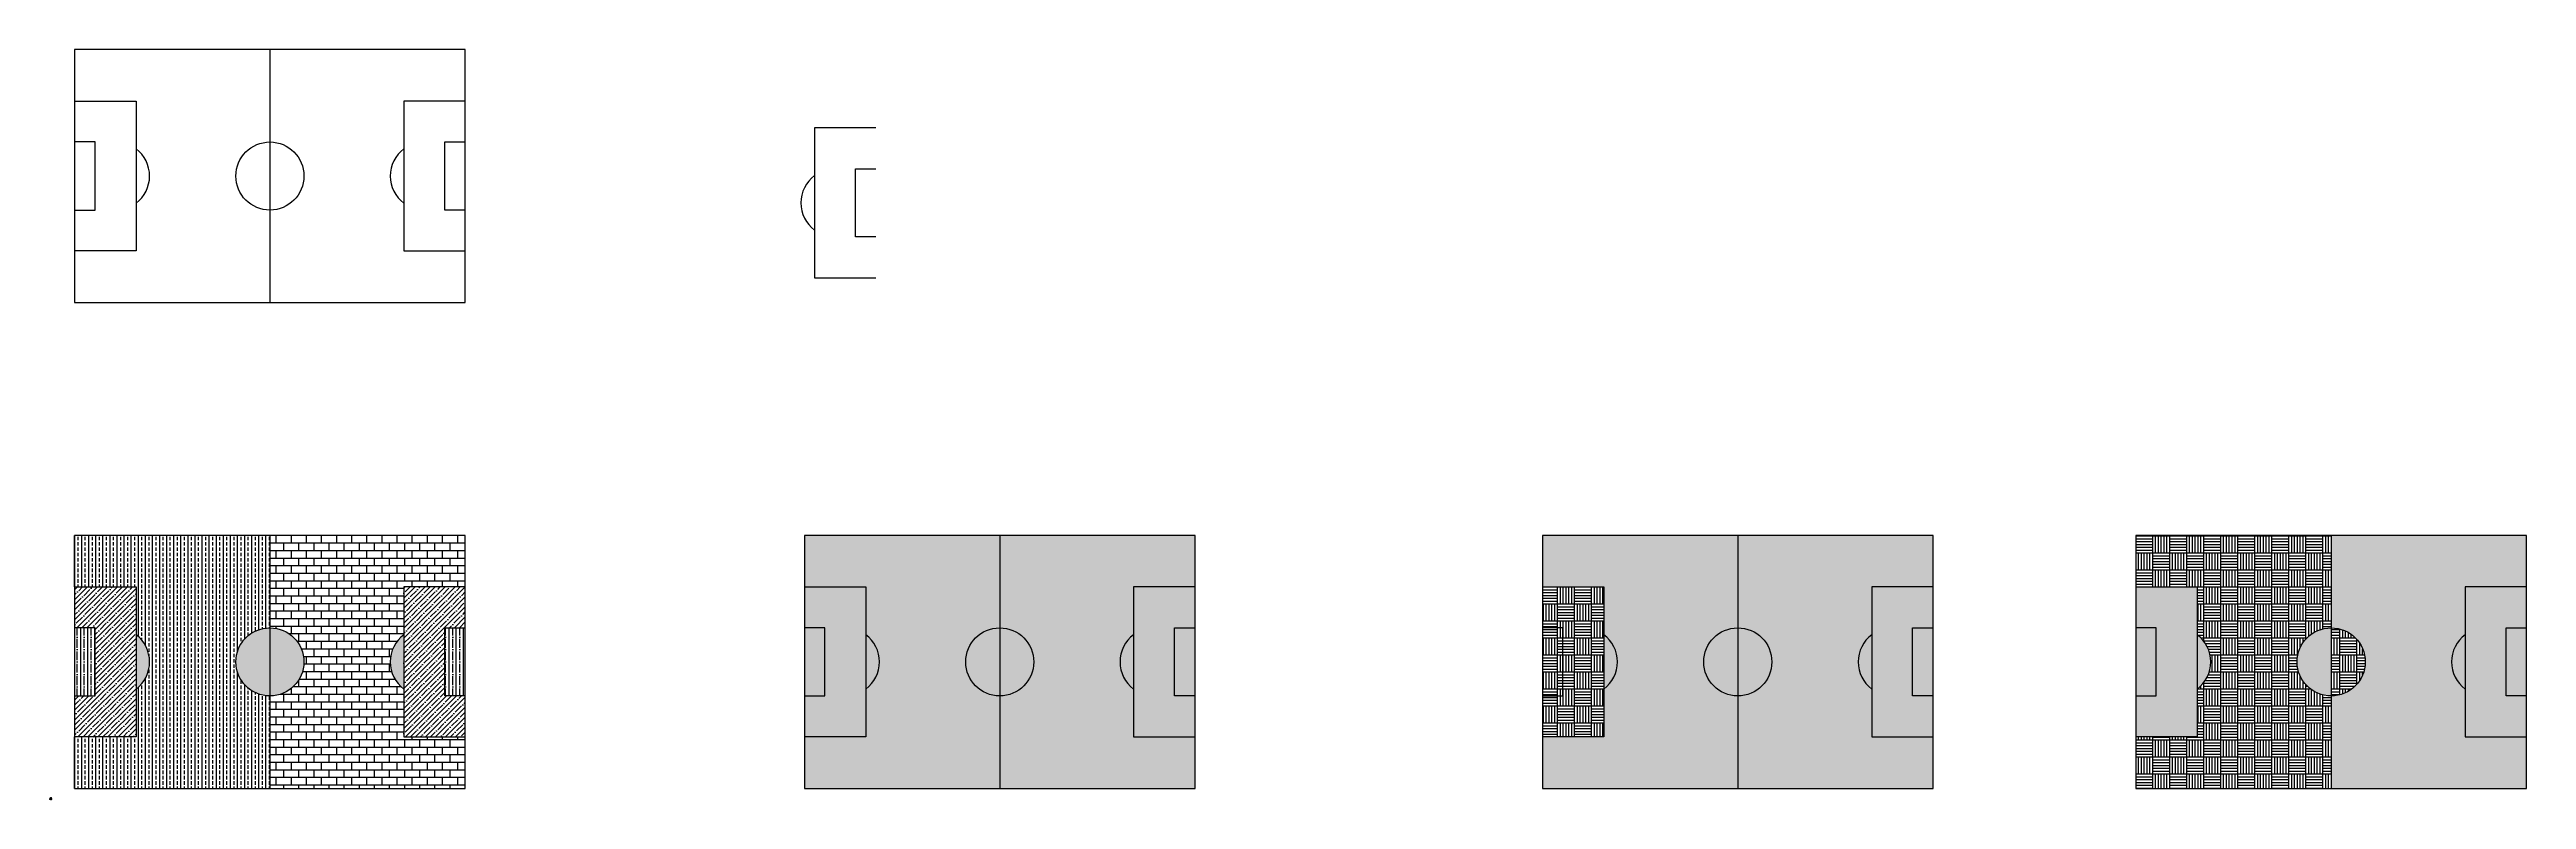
# Model space of a CAD drawing. Header units: centimetres. Extents: x 1068 to 67652, y 686 to 20845.
import ezdxf

# ---------------------------------------------------------------- set-up
doc = ezdxf.new("R2010")
doc.units = ezdxf.units.CM
doc.layers.add('formato', color=1, linetype='Continuous', lineweight=40)
doc.layers.add('linea', color=4, linetype='Continuous', lineweight=25)
doc.styles.get("Standard").update_dxf_attribs({"font": 'arial.ttf'})
doc.dimstyles.new('ISO-25', dxfattribs={"dimtxt": 2.5, "dimasz": 2.5, "dimexe": 1.25, "dimexo": 0.625, "dimtad": 1, "dimtxsty": 'Standard', "dimcen": 2.5, "dimadec": 0, "dimazin": 0, "dimtfac": 1, "dimtmove": 0, "dimatfit": 3, "dimfxl": 1, "dimarcsym": 0})

# ---------------------------------------------------------------- blocks, each defined once
blk = doc.blocks.new('*D1')
at = {"layer": 'Defpoints', "color": 0, "transparency": 16777216}
for p in [(1095, 707), (1125, 740), (1125, 707)]:
    blk.add_point(p, dxfattribs=at)
at = {"layer": 'linea', "color": 0, "lineweight": -2, "transparency": 16777216}
for p, q in [((1095, 708), (1095, 741)), ((1098, 740), (1122, 740)), ((1125, 708), (1125, 741))]:
    blk.add_line(p, q, dxfattribs=at)
at = {"layer": 'linea', "color": 0, "transparency": 16777216}
for points in [[(1098, 741), (1098, 740), (1095, 740)], [(1122, 741), (1122, 740), (1125, 740)]]:
    blk.add_solid(points, dxfattribs=at)
at = {"layer": 'linea', "color": 0, "transparency": 16777216, "insert": (1110, 742), "char_height": 2.5, "attachment_point": 5}
blk.add_mtext('29,7', dxfattribs=at)
blk = doc.blocks.new('*D2')
at = {"layer": 'Defpoints', "color": 0, "transparency": 16777216}
for p in [(1071, 686), (1095, 707), (1095, 686)]:
    blk.add_point(p, dxfattribs=at)
at = {"layer": 'linea', "color": 0, "lineweight": -2, "transparency": 16777216}
for p, q in [((1095, 707), (1070, 707)), ((1095, 686), (1070, 686)), ((1071, 705), (1071, 689))]:
    blk.add_line(p, q, dxfattribs=at)
at = {"layer": 'linea', "color": 0, "transparency": 16777216}
for points in [[(1071, 705), (1072, 705), (1071, 707)], [(1071, 689), (1072, 689), (1071, 686)]]:
    blk.add_solid(points, dxfattribs=at)
at = {"layer": 'linea', "color": 0, "transparency": 16777216, "insert": (1070, 697), "char_height": 2.5, "attachment_point": 5, "rotation": 90}
blk.add_mtext('21', dxfattribs=at)

msp = doc.modelspace()

# ---------------------------------------------------------------- hatches: boundary and pattern name
at = {"layer": 'linea'}
h = msp.add_hatch(dxfattribs=at)
h.set_pattern_fill('ANSI33', color=2, scale=30, angle=45)
h.set_pattern_definition([(90, (1742.34, 984.61), (-190.5, 0), []), (90, (1837.6, 1079.86), (-190.5, 0), [95.25, -47.625])])
h.paths.add_polyline_path([(6992.345, 5299.611), (6992.345, 7784.611), (1742.345, 7784.611), (1742.345, 6399.611), (3392.345, 6399.611), (3392.345, 5115.86, -0.499146028), (3392.345, 3653.362), (3392.345, 2369.611), (1742.345, 2369.611), (1742.345, 984.611), (6992.345, 984.611), (6992.345, 3469.611, -0.414213562), (6077.345, 4384.611, -0.414213562)])
at = {"layer": 'linea', "true_color": 0xf8991e}
h = msp.add_hatch(dxfattribs=at)
h.set_pattern_fill('AR-B816', color=30)
h.set_pattern_definition([(0, (12242.34, 7784.61), (0, 203.2), []), (90, (12242.34, 7784.61), (-203.2, 203.2), [203.2, -203.2])])
h.paths.add_polyline_path([(12242.345, 7784.611), (6992.345, 7784.611), (6992.345, 5299.611, -0.414213562), (7907.345, 4384.611, -0.414213562), (6992.345, 3469.611), (6992.345, 984.611), (12242.345, 984.611), (12242.345, 2369.611), (10592.345, 2369.611), (10592.345, 3653.362, -0.499146028), (10592.345, 5115.86), (10592.345, 6399.611), (12242.345, 6399.611)])
at = {"layer": 'linea'}
h = msp.add_hatch(color=6, dxfattribs=at)
h.paths.add_polyline_path([(26610.621, 7784.611), (21360.621, 7784.611), (21360.621, 6399.611), (23010.621, 6399.611), (23010.621, 5115.86, -0.499146028), (23010.621, 3653.362), (23010.621, 2369.611), (21360.621, 2369.611), (21360.621, 984.611), (26610.621, 984.611), (26610.621, 3469.611, -0.414213562), (25695.621, 4384.611, -0.414213562), (26610.621, 5299.611)])
h.paths.add_polyline_path([(23010.621, 6399.611), (21360.621, 6399.611), (21360.621, 5299.611), (21910.621, 5299.611), (21910.621, 3469.611), (21360.621, 3469.611), (21360.621, 2369.611), (23010.621, 2369.611)], flags=17)
h.paths.add_polyline_path([(21910.621, 5299.611), (21360.621, 5299.611), (21360.621, 3469.611), (21910.621, 3469.611)], flags=16)
h.paths.add_polyline_path([(23010.621, 5115.86), (23010.621, 3653.362, 0.499146028)], flags=17)
h = msp.add_hatch(color=256, dxfattribs=at)
h.set_gradient(color1=(19, 103, 52), color2=(241, 235, 31))
h.paths.add_polyline_path([(31860.621, 7784.611), (26610.621, 7784.611), (26610.621, 5299.611, -0.414213562), (27525.621, 4384.611, -0.414213562), (26610.621, 3469.611), (26610.621, 984.611), (31860.621, 984.611), (31860.621, 2369.611), (30210.621, 2369.611), (30210.621, 3653.362, -0.499146028), (30210.621, 5115.86), (30210.621, 6399.611), (31860.621, 6399.611)])
h.paths.add_polyline_path([(31310.621, 5299.611), (31860.621, 5299.611), (31860.621, 6399.611), (30210.621, 6399.611), (30210.621, 2369.611), (31860.621, 2369.611), (31860.621, 3469.611), (31310.621, 3469.611)], flags=17)
h.paths.add_polyline_path([(30210.621, 5115.86, 0.499146028), (30210.621, 3653.362)], flags=17)
h.paths.add_polyline_path([(31860.621, 5299.611), (31310.621, 5299.611), (31310.621, 3469.611), (31860.621, 3469.611)], flags=16)
at = {"layer": 'linea', "true_color": 0xf8991e, "transparency": 33554556}
h = msp.add_hatch(color=30, dxfattribs=at)
h.dxf.hatch_style = 1
h.paths.add_polyline_path([(46451.748, 5299.611), (46451.748, 7784.611), (41201.748, 7784.611), (41201.748, 6399.611), (42851.748, 6399.611), (42851.748, 5115.86, -0.499146028), (42851.748, 3653.362), (42851.748, 2369.611), (41201.748, 2369.611), (41201.748, 984.611), (46451.748, 984.611), (46451.748, 3469.611, -0.414213562), (45536.748, 4384.611, -0.414213562)])
at = {"layer": 'linea', "transparency": 33554687}
h = msp.add_hatch(color=256, dxfattribs=at)
h.set_gradient(color1=(122, 175, 223), color2=(20, 52, 82), one_color=1, tint=0.2)
h.paths.add_polyline_path([(46451.748, 7784.611), (46451.748, 5299.611, -0.414213562), (47366.748, 4384.611, -0.414213562), (46451.748, 3469.611), (46451.748, 984.611), (51701.748, 984.611), (51701.748, 2369.611), (50051.748, 2369.611), (50051.748, 3653.362, -0.499146028), (50051.748, 5115.86), (50051.748, 6399.611), (51701.748, 6399.611), (51701.748, 7784.611)])
at = {"layer": 'linea', "true_color": 0xcd2027, "transparency": 33554600}
h = msp.add_hatch(dxfattribs=at)
h.set_pattern_fill('AR-PARQ1', color=242, scale=1.5, style=0)
h.paths.add_polyline_path([(62402.457, 7784.611), (57152.457, 7784.611), (57152.457, 6399.611), (58802.457, 6399.611), (58802.457, 5115.86, -0.499146028), (58802.457, 3653.362), (58802.457, 2369.611), (57152.457, 2369.611), (57152.457, 984.611), (62402.457, 984.611), (62402.457, 3469.611, -0.414213562), (61487.457, 4384.611, -0.414213562), (62402.457, 5299.611)])
h.paths.add_polyline_path([(62402.457, 5299.611), (62402.457, 3469.611, 0.414213562), (63317.457, 4384.611, 0.414213562)])
at = {"layer": 'linea', "true_color": 0x136734, "transparency": 33554687}
h = msp.add_hatch(color=116, dxfattribs=at)
h.dxf.hatch_style = 1
h.paths.add_polyline_path([(66002.457, 3653.362, -0.499146028), (66002.457, 5115.86), (66002.457, 6399.611), (67652.457, 6399.611), (67652.457, 7784.611), (62402.457, 7784.611), (62402.457, 5299.611, -0.414213562), (63317.457, 4384.611, -0.414213562), (62402.457, 3469.611), (62402.457, 984.611), (67652.457, 984.611), (67652.457, 2369.611), (66002.457, 2369.611)])
at = {"layer": 'linea'}
h = msp.add_hatch(dxfattribs=at)
h.set_pattern_fill('ANSI35', color=5, scale=30)
h.paths.add_polyline_path([(3392.345, 6399.611), (1742.345, 6399.611), (1742.345, 5299.611), (2292.345, 5299.611), (2292.345, 3469.611), (1742.345, 3469.611), (1742.345, 2369.611), (3392.345, 2369.611)])
h = msp.add_hatch(dxfattribs=at)
h.set_pattern_fill('ANSI35', color=5, scale=30)
h.set_pattern_definition([(45, (12242.34, 6399.61), (-134.704, 134.704), []), (45, (12377.05, 6399.61), (-134.704, 134.704), [238.125, -47.625, 0, -47.625])])
h.paths.add_polyline_path([(10592.345, 6399.611), (12242.345, 6399.611), (12242.345, 5299.611), (11692.345, 5299.611), (11692.345, 3469.611), (12242.345, 3469.611), (12242.345, 2369.611), (10592.345, 2369.611)])
at = {"layer": 'linea', "true_color": 0xcd2027, "transparency": 33554687}
h = msp.add_hatch(dxfattribs=at)
h.set_pattern_fill('AR-PARQ1', color=242, scale=1.5, style=0)
h.paths.add_polyline_path([(42851.748, 6399.611), (41201.748, 6399.611), (41201.748, 5299.611), (41751.748, 5299.611), (41751.748, 3469.611), (41201.748, 3469.611), (41201.748, 2369.611), (42851.748, 2369.611)])
h.paths.add_polyline_path([(41751.748, 5299.611), (41201.748, 5299.611), (41201.748, 3469.611), (41751.748, 3469.611)], flags=17)
at = {"layer": 'linea', "transparency": 33554687}
h = msp.add_hatch(color=256, dxfattribs=at)
h.set_gradient(color1=(169, 83, 160), color2=(255, 255, 0), tint=0.2)
h.paths.add_polyline_path([(50051.748, 2369.611), (51701.748, 2369.611), (51701.748, 3469.611), (51151.748, 3469.611), (51151.748, 5299.611), (51701.748, 5299.611), (51701.748, 6399.611), (50051.748, 6399.611)])
h = msp.add_hatch(color=2, dxfattribs=at)
h.dxf.hatch_style = 1
h.paths.add_polyline_path([(58802.457, 6399.611), (57152.457, 6399.611), (57152.457, 5299.611), (57702.457, 5299.611), (57702.457, 3469.611), (57152.457, 3469.611), (57152.457, 2369.611), (58802.457, 2369.611)])
for points in [[(67102.457, 5299.611), (67652.457, 5299.611), (67652.457, 6399.611), (66002.457, 6399.611), (66002.457, 2369.611), (67652.457, 2369.611), (67652.457, 3469.611), (67102.457, 3469.611)], [(1119.799, 693.359), (1120.074, 693.359), (1120.074, 693.909), (1119.249, 693.909), (1119.249, 691.894), (1120.074, 691.894), (1120.074, 692.444), (1119.799, 692.444)]]:
    msp.add_hatch(color=2, dxfattribs=at).paths.add_polyline_path(points)
at = {"layer": 'linea', "true_color": 0x136734}
h = msp.add_hatch(dxfattribs=at)
h.set_pattern_fill('ANSI35', color=116, scale=30, angle=45)
h.paths.add_polyline_path([(2292.345, 5299.611), (1742.345, 5299.611), (1742.345, 3469.611), (2292.345, 3469.611)])
h.paths.add_polyline_path([(12242.345, 5299.611), (11692.345, 5299.611), (11692.345, 3469.611), (12242.345, 3469.611)])
at = {"layer": 'linea', "true_color": 0x939598}
h = msp.add_hatch(dxfattribs=at)
h.set_pattern_fill('ACAD_ISO04W100', color=252, scale=5)
h.paths.add_polyline_path([(3392.345, 5115.86), (3392.345, 3653.362, 0.499146028)])
h.paths.add_polyline_path([(10592.345, 5115.86, 0.499146028), (10592.345, 3653.362)])
at = {"layer": 'linea', "true_color": 0xa953a0}
h = msp.add_hatch(color=215, dxfattribs=at)
h.dxf.hatch_style = 1
h.paths.add_polyline_path([(6992.345, 5299.611, 0.414213562), (6077.345, 4384.611, 0.414213562), (6992.345, 3469.611)])
h.paths.add_polyline_path([(6992.345, 5299.611), (6992.345, 3469.611, 0.414213562), (7907.345, 4384.611, 0.414213562)])
at = {"layer": 'linea', "transparency": 33554633}
h = msp.add_hatch(color=256, dxfattribs=at)
h.set_gradient(color1=(19, 103, 52), color2=(244, 238, 81), rotation=282, centered=1)
h.paths.add_polyline_path([(26610.621, 5299.611, 0.414213562), (25695.621, 4384.611, 0.414213562), (26610.621, 3469.611)])
at = {"layer": 'linea', "transparency": 33554582}
for points in [[(26610.621, 5299.611), (26610.621, 3469.611, 0.414213562), (27525.621, 4384.611, 0.414213562)], [(1104.3, 702.264), (1104.3, 701.349, 0.414213562), (1104.758, 701.807, 0.414213562)]]:
    msp.add_hatch(color=6, dxfattribs=at).paths.add_polyline_path(points)
at = {"layer": 'linea', "true_color": 0xcd2027, "transparency": 33554687}
for points in [[(42851.748, 5115.86), (42851.748, 3653.362, 0.499146028)], [(1102.5, 693.172), (1102.5, 692.441, 0.499146028)]]:
    msp.add_hatch(color=242, dxfattribs=at).paths.add_polyline_path(points)
at = {"layer": 'linea', "transparency": 33554687}
h = msp.add_hatch(color=256, dxfattribs=at)
h.set_gradient(color1=(169, 83, 160), color2=(41, 20, 39), one_color=1, tint=0.123656)
h.paths.add_polyline_path([(46451.748, 5299.611, 0.414213562), (45536.748, 4384.611, 0.414213562), (46451.748, 3469.611)])
h = msp.add_hatch(color=256, dxfattribs=at)
h.set_gradient(color1=(169, 83, 160), color2=(0, 0, 0), one_color=1)
h.paths.add_polyline_path([(46451.748, 5299.611), (46451.748, 3469.611, 0.414213562), (47366.748, 4384.611, 0.414213562)])
h = msp.add_hatch(color=256, dxfattribs=at)
h.set_gradient(color1=(169, 83, 160), color2=(255, 255, 0), rotation=126, tint=0.2)
h.paths.add_polyline_path([(50051.748, 5115.86, 0.499146028), (50051.748, 3653.362)])
h = msp.add_hatch(color=256, dxfattribs=at)
h.set_gradient(color1=(169, 83, 160), color2=(255, 255, 0), tint=0.2)
h.paths.add_polyline_path([(51701.748, 5299.611), (51151.748, 5299.611), (51151.748, 3469.611), (51701.748, 3469.611)])
at = {"layer": 'linea', "true_color": 0xcd2027, "transparency": 33554687}
h = msp.add_hatch(color=242, dxfattribs=at)
h.dxf.hatch_style = 1
h.paths.add_polyline_path([(57702.457, 5299.611), (57152.457, 5299.611), (57152.457, 3469.611), (57702.457, 3469.611)])
at = {"layer": 'linea', "true_color": 0x2776bb, "transparency": 33554687}
for points in [[(58802.457, 5115.86), (58802.457, 3653.362, 0.499146028)], [(1115.649, 693.267), (1115.649, 692.536, 0.499146028)]]:
    msp.add_hatch(color=152, dxfattribs=at).paths.add_polyline_path(points)
at = {"layer": 'linea', "true_color": 0xc8c92d, "transparency": 33554687}
for points in [[(62402.457, 5299.611, 0.414213562), (61487.457, 4384.611, 0.414213562), (62402.457, 3469.611)], [(1117.449, 693.359, 0.414213562), (1116.991, 692.902, 0.414213562), (1117.449, 692.444)]]:
    msp.add_hatch(color=52, dxfattribs=at).paths.add_polyline_path(points)
at = {"layer": 'linea', "true_color": 0x5e67af, "transparency": 33554687}
for points in [[(66002.457, 5115.86, 0.499146028), (66002.457, 3653.362)], [(1119.249, 693.267, 0.499146028), (1119.249, 692.536)]]:
    msp.add_hatch(color=165, dxfattribs=at).paths.add_polyline_path(points)
at = {"layer": 'linea', "true_color": 0xcd2027, "transparency": 33554687}
h = msp.add_hatch(color=242, dxfattribs=at)
h.dxf.hatch_style = 1
h.paths.add_polyline_path([(67652.457, 5299.611), (67102.457, 5299.611), (67102.457, 3469.611), (67652.457, 3469.611)])
at = {"layer": 'linea'}
h = msp.add_hatch(color=6, dxfattribs=at)
h.paths.add_polyline_path([(1104.3, 703.507), (1101.675, 703.507), (1101.675, 702.814), (1102.5, 702.814), (1102.5, 702.172, -0.499146028), (1102.5, 701.441), (1102.5, 700.799), (1101.675, 700.799), (1101.675, 700.107), (1104.3, 700.107), (1104.3, 701.349, -0.414213562), (1103.843, 701.807, -0.414213562), (1104.3, 702.264)])
h.paths.add_polyline_path([(1102.5, 702.814), (1101.675, 702.814), (1101.675, 702.264), (1101.95, 702.264), (1101.95, 701.349), (1101.675, 701.349), (1101.675, 700.799), (1102.5, 700.799)], flags=17)
h.paths.add_polyline_path([(1101.95, 702.264), (1101.675, 702.264), (1101.675, 701.349), (1101.95, 701.349)], flags=16)
h.paths.add_polyline_path([(1102.5, 702.172), (1102.5, 701.441, 0.499146028)], flags=17)
at = {"layer": 'linea', "true_color": 0xf8991e, "transparency": 33554556}
h = msp.add_hatch(color=30, dxfattribs=at)
h.dxf.hatch_style = 1
h.paths.add_polyline_path([(1104.3, 693.264), (1104.3, 694.507), (1101.675, 694.507), (1101.675, 693.814), (1102.5, 693.814), (1102.5, 693.172, -0.499146028), (1102.5, 692.441), (1102.5, 691.799), (1101.675, 691.799), (1101.675, 691.107), (1104.3, 691.107), (1104.3, 692.349, -0.414213562), (1103.843, 692.807, -0.414213562)])
at = {"layer": 'linea', "true_color": 0xcd2027, "transparency": 33554687}
h = msp.add_hatch(dxfattribs=at)
h.set_pattern_fill('AR-PARQ1', color=242, scale=0.00075, style=0)
h.set_pattern_definition([(90, (1081.07426, 690.6142), (-0.2286, 0.2286), [0.2286, -0.2286]), (90, (1081.11236, 690.6142), (-0.2286, 0.2286), [0.2286, -0.2286]), (90, (1081.15046, 690.6142), (-0.2286, 0.2286), [0.2286, -0.2286]), (90, (1081.18856, 690.6142), (-0.2286, 0.2286), [0.2286, -0.2286]), (90, (1081.22666, 690.6142), (-0.2286, 0.2286), [0.2286, -0.2286]), (90, (1081.26476, 690.6142), (-0.2286, 0.2286), [0.2286, -0.2286]), (90, (1081.30286, 690.6142), (-0.2286, 0.2286), [0.2286, -0.2286]), (0, (1081.07426, 690.8428), (0.2286, -0.2286), [0.2286, -0.2286]), (0, (1081.07426, 690.8809), (0.2286, -0.2286), [0.2286, -0.2286]), (0, (1081.07426, 690.919), (0.2286, -0.2286), [0.2286, -0.2286]), (0, (1081.07426, 690.9571), (0.2286, -0.2286), [0.2286, -0.2286]), (0, (1081.07426, 690.9952), (0.2286, -0.2286), [0.2286, -0.2286]), (0, (1081.07426, 691.0333), (0.2286, -0.2286), [0.2286, -0.2286]), (0, (1081.07426, 691.0714), (0.2286, -0.2286), [0.2286, -0.2286])])
h.paths.add_polyline_path([(1102.5, 693.814), (1101.675, 693.814), (1101.675, 693.264), (1101.95, 693.264), (1101.95, 692.349), (1101.675, 692.349), (1101.675, 691.799), (1102.5, 691.799)])
h.paths.add_polyline_path([(1101.95, 693.264), (1101.675, 693.264), (1101.675, 692.349), (1101.95, 692.349)], flags=17)
at = {"layer": 'linea', "transparency": 33554633}
h = msp.add_hatch(color=256, dxfattribs=at)
h.set_gradient(color1=(19, 103, 52), color2=(244, 238, 81), rotation=282, centered=1)
h.paths.add_polyline_path([(1104.3, 702.264, 0.414213562), (1103.843, 701.807, 0.414213562), (1104.3, 701.349)])
at = {"layer": 'linea', "transparency": 33554687}
h = msp.add_hatch(color=256, dxfattribs=at)
h.set_gradient(color1=(169, 83, 160), color2=(41, 20, 39), one_color=1, tint=0.123656)
h.paths.add_polyline_path([(1104.3, 693.264, 0.414213562), (1103.843, 692.807, 0.414213562), (1104.3, 692.349)])
at = {"layer": 'linea'}
h = msp.add_hatch(color=256, dxfattribs=at)
h.set_gradient(color1=(19, 103, 52), color2=(241, 235, 31))
h.paths.add_polyline_path([(1106.925, 703.507), (1104.3, 703.507), (1104.3, 702.264, -0.414213562), (1104.758, 701.807, -0.414213562), (1104.3, 701.349), (1104.3, 700.107), (1106.925, 700.107), (1106.925, 700.799), (1106.1, 700.799), (1106.1, 701.441, -0.499146028), (1106.1, 702.172), (1106.1, 702.814), (1106.925, 702.814)])
h.paths.add_polyline_path([(1106.65, 702.264), (1106.925, 702.264), (1106.925, 702.814), (1106.1, 702.814), (1106.1, 700.799), (1106.925, 700.799), (1106.925, 701.349), (1106.65, 701.349)], flags=17)
h.paths.add_polyline_path([(1106.1, 702.172, 0.499146028), (1106.1, 701.441)], flags=17)
h.paths.add_polyline_path([(1106.925, 702.264), (1106.65, 702.264), (1106.65, 701.349), (1106.925, 701.349)], flags=16)
at = {"layer": 'linea', "transparency": 33554687}
h = msp.add_hatch(color=256, dxfattribs=at)
h.set_gradient(color1=(122, 175, 223), color2=(20, 52, 82), one_color=1, tint=0.2)
h.paths.add_polyline_path([(1104.3, 694.507), (1104.3, 693.264, -0.414213562), (1104.758, 692.807, -0.414213562), (1104.3, 692.349), (1104.3, 691.107), (1106.925, 691.107), (1106.925, 691.799), (1106.1, 691.799), (1106.1, 692.441, -0.499146028), (1106.1, 693.172), (1106.1, 693.814), (1106.925, 693.814), (1106.925, 694.507)])
h = msp.add_hatch(color=256, dxfattribs=at)
h.set_gradient(color1=(169, 83, 160), color2=(0, 0, 0), one_color=1)
h.paths.add_polyline_path([(1104.3, 693.264), (1104.3, 692.349, 0.414213562), (1104.758, 692.807, 0.414213562)])
h = msp.add_hatch(color=256, dxfattribs=at)
h.set_gradient(color1=(169, 83, 160), color2=(255, 255, 0), rotation=126, tint=0.2)
h.paths.add_polyline_path([(1106.1, 693.172, 0.499146028), (1106.1, 692.441)])
h = msp.add_hatch(color=256, dxfattribs=at)
h.set_gradient(color1=(169, 83, 160), color2=(255, 255, 0), tint=0.2)
h.paths.add_polyline_path([(1106.1, 691.799), (1106.925, 691.799), (1106.925, 692.349), (1106.65, 692.349), (1106.65, 693.264), (1106.925, 693.264), (1106.925, 693.814), (1106.1, 693.814)])
h = msp.add_hatch(color=256, dxfattribs=at)
h.set_gradient(color1=(169, 83, 160), color2=(255, 255, 0), tint=0.2)
h.paths.add_polyline_path([(1106.925, 693.264), (1106.65, 693.264), (1106.65, 692.349), (1106.925, 692.349)])
at = {"layer": 'linea'}
h = msp.add_hatch(dxfattribs=at)
h.set_pattern_fill('ANSI33', color=2, scale=0.015, angle=45)
h.set_pattern_definition([(90, (1114.77513, 700.10651), (-0.09525, 0), []), (90, (1114.82276, 700.15414), (-0.09525, 0), [0.047625, -0.0238125])])
h.paths.add_polyline_path([(1117.4, 702.264), (1117.4, 703.507), (1114.775, 703.507), (1114.775, 702.814), (1115.6, 702.814), (1115.6, 702.172, -0.499146028), (1115.6, 701.441), (1115.6, 700.799), (1114.775, 700.799), (1114.775, 700.107), (1117.4, 700.107), (1117.4, 701.349, -0.414213562), (1116.943, 701.807, -0.414213562)])
h = msp.add_hatch(dxfattribs=at)
h.set_pattern_fill('ANSI35', color=5, scale=0.015)
h.set_pattern_definition([(45, (1113.90396, 699.61421), (-0.067352, 0.067352), []), (45, (1113.97131, 699.61421), (-0.067352, 0.067352), [0.1190625, -0.0238125, 0, -0.0238125])])
h.paths.add_polyline_path([(1115.6, 702.814), (1114.775, 702.814), (1114.775, 702.264), (1115.05, 702.264), (1115.05, 701.349), (1114.775, 701.349), (1114.775, 700.799), (1115.6, 700.799)])
at = {"layer": 'linea', "true_color": 0x136734}
h = msp.add_hatch(dxfattribs=at)
h.set_pattern_fill('ANSI35', color=116, scale=0.015, angle=45)
h.set_pattern_definition([(90, (1113.90396, 699.61421), (-0.09525, 0), []), (90, (1113.95158, 699.66183), (-0.09525, 0), [0.1190625, -0.0238125, 0, -0.0238125])])
h.paths.add_polyline_path([(1115.05, 702.264), (1114.775, 702.264), (1114.775, 701.349), (1115.05, 701.349)])
h.paths.add_polyline_path([(1120.025, 702.264), (1119.75, 702.264), (1119.75, 701.349), (1120.025, 701.349)])
at = {"layer": 'linea', "true_color": 0xcd2027, "transparency": 33554600}
h = msp.add_hatch(dxfattribs=at)
h.set_pattern_fill('AR-PARQ1', color=242, scale=0.00075, style=0)
h.set_pattern_definition([(90, (1086.24763, 690.7094), (-0.2286, 0.2286), [0.2286, -0.2286]), (90, (1086.28573, 690.7094), (-0.2286, 0.2286), [0.2286, -0.2286]), (90, (1086.32383, 690.7094), (-0.2286, 0.2286), [0.2286, -0.2286]), (90, (1086.36193, 690.7094), (-0.2286, 0.2286), [0.2286, -0.2286]), (90, (1086.40003, 690.7094), (-0.2286, 0.2286), [0.2286, -0.2286]), (90, (1086.43813, 690.7094), (-0.2286, 0.2286), [0.2286, -0.2286]), (90, (1086.47623, 690.7094), (-0.2286, 0.2286), [0.2286, -0.2286]), (0, (1086.24763, 690.938), (0.2286, -0.2286), [0.2286, -0.2286]), (0, (1086.24763, 690.9761), (0.2286, -0.2286), [0.2286, -0.2286]), (0, (1086.24763, 691.0142), (0.2286, -0.2286), [0.2286, -0.2286]), (0, (1086.24763, 691.0523), (0.2286, -0.2286), [0.2286, -0.2286]), (0, (1086.24763, 691.0904), (0.2286, -0.2286), [0.2286, -0.2286]), (0, (1086.24763, 691.1285), (0.2286, -0.2286), [0.2286, -0.2286]), (0, (1086.24763, 691.1666), (0.2286, -0.2286), [0.2286, -0.2286])])
h.paths.add_polyline_path([(1117.449, 694.602), (1114.824, 694.602), (1114.824, 693.909), (1115.649, 693.909), (1115.649, 693.267, -0.499146028), (1115.649, 692.536), (1115.649, 691.894), (1114.824, 691.894), (1114.824, 691.202), (1117.449, 691.202), (1117.449, 692.444, -0.414213562), (1116.991, 692.902, -0.414213562), (1117.449, 693.359)])
h.paths.add_polyline_path([(1117.449, 693.359), (1117.449, 692.444, 0.414213562), (1117.906, 692.902, 0.414213562)])
at = {"layer": 'linea', "transparency": 33554687}
h = msp.add_hatch(color=2, dxfattribs=at)
h.dxf.hatch_style = 1
h.paths.add_polyline_path([(1115.649, 693.909), (1114.824, 693.909), (1114.824, 693.359), (1115.099, 693.359), (1115.099, 692.444), (1114.824, 692.444), (1114.824, 691.894), (1115.649, 691.894)])
at = {"layer": 'linea', "true_color": 0xcd2027, "transparency": 33554687}
h = msp.add_hatch(color=242, dxfattribs=at)
h.dxf.hatch_style = 1
h.paths.add_polyline_path([(1115.099, 693.359), (1114.824, 693.359), (1114.824, 692.444), (1115.099, 692.444)])
at = {"layer": 'linea', "true_color": 0x939598}
h = msp.add_hatch(dxfattribs=at)
h.set_pattern_fill('ACAD_ISO04W100', color=252, scale=0.0025)
h.set_pattern_definition([(0, (1113.903959, 699.614209), (0, 0.0125), [0.06, -0.0075, 0.00125, -0.0075])])
h.paths.add_polyline_path([(1115.6, 702.172), (1115.6, 701.441, 0.499146028)])
h.paths.add_polyline_path([(1119.2, 702.172, 0.499146028), (1119.2, 701.441)])
at = {"layer": 'linea', "true_color": 0xa953a0}
h = msp.add_hatch(color=215, dxfattribs=at)
h.dxf.hatch_style = 1
h.paths.add_polyline_path([(1117.4, 702.264, 0.414213562), (1116.943, 701.807, 0.414213562), (1117.4, 701.349)])
h.paths.add_polyline_path([(1117.4, 702.264), (1117.4, 701.349, 0.414213562), (1117.858, 701.807, 0.414213562)])
at = {"layer": 'linea', "true_color": 0xf8991e}
h = msp.add_hatch(dxfattribs=at)
h.set_pattern_fill('AR-B816', color=30, scale=0.0005)
h.set_pattern_definition([(0, (1120.02513, 703.50651), (0, 0.1016), []), (90, (1120.02513, 703.50651), (-0.1016, 0.1016), [0.1016, -0.1016])])
h.paths.add_polyline_path([(1120.025, 703.507), (1117.4, 703.507), (1117.4, 702.264, -0.414213562), (1117.858, 701.807, -0.414213562), (1117.4, 701.349), (1117.4, 700.107), (1120.025, 700.107), (1120.025, 700.799), (1119.2, 700.799), (1119.2, 701.441, -0.499146028), (1119.2, 702.172), (1119.2, 702.814), (1120.025, 702.814)])
at = {"layer": 'linea', "true_color": 0x136734, "transparency": 33554687}
h = msp.add_hatch(color=116, dxfattribs=at)
h.dxf.hatch_style = 1
h.paths.add_polyline_path([(1119.249, 692.536, -0.499146028), (1119.249, 693.267), (1119.249, 693.909), (1120.074, 693.909), (1120.074, 694.602), (1117.449, 694.602), (1117.449, 693.359, -0.414213562), (1117.906, 692.902, -0.414213562), (1117.449, 692.444), (1117.449, 691.202), (1120.074, 691.202), (1120.074, 691.894), (1119.249, 691.894)])
at = {"layer": 'linea'}
h = msp.add_hatch(dxfattribs=at)
h.set_pattern_fill('ANSI35', color=5, scale=0.015)
h.set_pattern_definition([(45, (1120.02513, 702.81401), (-0.067352, 0.067352), []), (45, (1120.09248, 702.81401), (-0.067352, 0.067352), [0.1190625, -0.0238125, 0, -0.0238125])])
h.paths.add_polyline_path([(1119.2, 702.814), (1120.025, 702.814), (1120.025, 702.264), (1119.75, 702.264), (1119.75, 701.349), (1120.025, 701.349), (1120.025, 700.799), (1119.2, 700.799)])
at = {"layer": 'linea', "true_color": 0xcd2027, "transparency": 33554687}
h = msp.add_hatch(color=242, dxfattribs=at)
h.dxf.hatch_style = 1
h.paths.add_polyline_path([(1120.074, 693.359), (1119.799, 693.359), (1119.799, 692.444), (1120.074, 692.444)])

# ---------------------------------------------------------------- linework, layer by layer
at = {"layer": 'Defpoints'}
for p, q in [((1123.95, 697.307), (1097.75, 697.307)), ((1110.85, 706.307), (1110.85, 688.307))]:
    msp.add_line(p, q, dxfattribs=at)
at = {"layer": 'formato'}
for p, q in [((1097.75, 688.307), (1123.95, 688.307)), ((1110.85, 688.307), (1110.85, 687.307))]:
    msp.add_line(p, q, dxfattribs=at)
msp.add_lwpolyline([(1095.25, 686.307), (1095.25, 707.307), (1124.95, 707.307), (1124.95, 686.307), (1095.25, 686.307), (1095.25, 707.307)], dxfattribs=at)
msp.add_lwpolyline([(1123.95, 706.307), (1123.95, 687.307), (1097.75, 687.307), (1097.75, 706.307)], close=True, dxfattribs=at)
at = {"layer": 'linea'}
for p, q in [((6992.345, 20844.747), (6992.345, 14044.747)), ((6992.345, 7784.611), (6992.345, 984.611)), ((26610.621, 7784.611), (26610.621, 984.611)), ((46451.748, 7784.611), (46451.748, 984.611)), ((62402.457, 7784.611), (62402.457, 984.611)), ((1104.3, 703.507), (1104.3, 700.107)), ((1104.3, 694.507), (1104.3, 691.107)), ((1117.4, 703.507), (1117.4, 700.107)), ((1117.449, 694.602), (1117.449, 691.202))]:
    msp.add_line(p, q, dxfattribs=at)
for points in [[(1742.345, 14044.747), (12242.345, 14044.747), (12242.345, 20844.747), (1742.345, 20844.747), (1742.345, 14044.747)], [(1742.345, 19459.747), (3392.345, 19459.747), (3392.345, 15429.747), (1742.345, 15429.747)], [(12242.345, 19459.747), (10592.345, 19459.747), (10592.345, 15429.747), (12242.345, 15429.747)], [(23279.672, 18738.153), (21629.672, 18738.153), (21629.672, 14708.153), (23279.672, 14708.153)], [(1742.345, 16529.747), (2292.345, 16529.747), (2292.345, 18359.747), (1742.345, 18359.747)], [(12242.345, 16529.747), (11692.345, 16529.747), (11692.345, 18359.747), (12242.345, 18359.747)], [(23279.672, 15808.153), (22729.672, 15808.153), (22729.672, 17638.153), (23279.672, 17638.153)], [(1742.345, 984.611), (12242.345, 984.611), (12242.345, 7784.611), (1742.345, 7784.611), (1742.345, 984.611)], [(21360.621, 984.611), (31860.621, 984.611), (31860.621, 7784.611), (21360.621, 7784.611), (21360.621, 984.611)], [(41201.748, 984.611), (51701.748, 984.611), (51701.748, 7784.611), (41201.748, 7784.611), (41201.748, 984.611)], [(57152.457, 984.611), (67652.457, 984.611), (67652.457, 7784.611), (57152.457, 7784.611), (57152.457, 984.611)], [(1742.345, 6399.611), (3392.345, 6399.611), (3392.345, 2369.611), (1742.345, 2369.611)], [(12242.345, 6399.611), (10592.345, 6399.611), (10592.345, 2369.611), (12242.345, 2369.611)], [(21360.621, 6399.611), (23010.621, 6399.611), (23010.621, 2369.611), (21360.621, 2369.611)], [(31860.621, 6399.611), (30210.621, 6399.611), (30210.621, 2369.611), (31860.621, 2369.611)], [(41201.748, 6399.611), (42851.748, 6399.611), (42851.748, 2369.611), (41201.748, 2369.611)], [(51701.748, 6399.611), (50051.748, 6399.611), (50051.748, 2369.611), (51701.748, 2369.611)], [(57152.457, 6399.611), (58802.457, 6399.611), (58802.457, 2369.611), (57152.457, 2369.611)], [(67652.457, 6399.611), (66002.457, 6399.611), (66002.457, 2369.611), (67652.457, 2369.611)], [(1742.345, 3469.611), (2292.345, 3469.611), (2292.345, 5299.611), (1742.345, 5299.611)], [(12242.345, 3469.611), (11692.345, 3469.611), (11692.345, 5299.611), (12242.345, 5299.611)], [(21360.621, 3469.611), (21910.621, 3469.611), (21910.621, 5299.611), (21360.621, 5299.611)], [(31860.621, 3469.611), (31310.621, 3469.611), (31310.621, 5299.611), (31860.621, 5299.611)], [(41201.748, 3469.611), (41751.748, 3469.611), (41751.748, 5299.611), (41201.748, 5299.611)], [(51701.748, 3469.611), (51151.748, 3469.611), (51151.748, 5299.611), (51701.748, 5299.611)], [(57152.457, 3469.611), (57702.457, 3469.611), (57702.457, 5299.611), (57152.457, 5299.611)], [(67652.457, 3469.611), (67102.457, 3469.611), (67102.457, 5299.611), (67652.457, 5299.611)], [(1101.675, 700.107), (1106.925, 700.107), (1106.925, 703.507), (1101.675, 703.507), (1101.675, 700.107)], [(1101.675, 702.814), (1102.5, 702.814), (1102.5, 700.799), (1101.675, 700.799)], [(1101.675, 701.349), (1101.95, 701.349), (1101.95, 702.264), (1101.675, 702.264)], [(1101.675, 691.107), (1106.925, 691.107), (1106.925, 694.507), (1101.675, 694.507), (1101.675, 691.107)], [(1101.675, 693.814), (1102.5, 693.814), (1102.5, 691.799), (1101.675, 691.799)], [(1101.675, 692.349), (1101.95, 692.349), (1101.95, 693.264), (1101.675, 693.264)], [(1106.925, 702.814), (1106.1, 702.814), (1106.1, 700.799), (1106.925, 700.799)], [(1106.925, 693.814), (1106.1, 693.814), (1106.1, 691.799), (1106.925, 691.799)], [(1106.925, 701.349), (1106.65, 701.349), (1106.65, 702.264), (1106.925, 702.264)], [(1106.925, 692.349), (1106.65, 692.349), (1106.65, 693.264), (1106.925, 693.264)], [(1114.775, 700.107), (1120.025, 700.107), (1120.025, 703.507), (1114.775, 703.507), (1114.775, 700.107)], [(1114.775, 702.814), (1115.6, 702.814), (1115.6, 700.799), (1114.775, 700.799)], [(1114.775, 701.349), (1115.05, 701.349), (1115.05, 702.264), (1114.775, 702.264)], [(1114.824, 691.202), (1120.074, 691.202), (1120.074, 694.602), (1114.824, 694.602), (1114.824, 691.202)], [(1114.824, 693.909), (1115.649, 693.909), (1115.649, 691.894), (1114.824, 691.894)], [(1114.824, 692.444), (1115.099, 692.444), (1115.099, 693.359), (1114.824, 693.359)], [(1120.025, 702.814), (1119.2, 702.814), (1119.2, 700.799), (1120.025, 700.799)], [(1120.074, 693.909), (1119.249, 693.909), (1119.249, 691.894), (1120.074, 691.894)], [(1120.025, 701.349), (1119.75, 701.349), (1119.75, 702.264), (1120.025, 702.264)], [(1120.074, 692.444), (1119.799, 692.444), (1119.799, 693.359), (1120.074, 693.359)]]:
    msp.add_lwpolyline(points, dxfattribs=at)
for centre, radius in [((6992.345, 17444.747), 915), ((6992.345, 4384.611), 915), ((26610.621, 4384.611), 915), ((46451.748, 4384.611), 915), ((62402.457, 4384.611), 915), ((1104.3, 701.807), 0.458), ((1104.3, 692.807), 0.458), ((1117.4, 701.807), 0.458), ((1117.449, 692.902), 0.458)]:
    msp.add_circle(centre, radius, dxfattribs=at)
for centre, radius, start, end in [((2842.345, 17444.747), 915, 306.94821073, 53.05178927), ((11142.345, 17444.747), 915, 126.94821073, 233.05178927), ((22179.672, 16723.153), 915, 126.94821073, 233.05178927), ((2842.345, 4384.611), 915, 306.94821073, 53.05178927), ((11142.345, 4384.611), 915, 126.94821073, 233.05178927), ((22460.621, 4384.611), 915, 306.94821073, 53.05178927), ((30760.621, 4384.611), 915, 126.94821073, 233.05178927), ((42301.748, 4384.611), 915, 306.94821073, 53.05178927), ((50601.748, 4384.611), 915, 126.94821073, 233.05178927), ((58252.457, 4384.611), 915, 306.94821073, 53.05178927), ((66552.457, 4384.611), 915, 126.94821073, 233.05178927), ((1102.225, 701.807), 0.458, 306.94821085, 53.05178915), ((1102.225, 692.807), 0.458, 306.94821085, 53.05178915), ((1106.375, 701.807), 0.458, 126.94821085, 233.05178915), ((1106.375, 692.807), 0.458, 126.94821085, 233.05178915), ((1115.325, 701.807), 0.458, 306.94821085, 53.05178915), ((1115.374, 692.902), 0.458, 306.94821085, 53.05178915), ((1119.475, 701.807), 0.458, 126.94821085, 233.05178915), ((1119.524, 692.902), 0.458, 126.94821085, 233.05178915)]:
    msp.add_arc(centre, radius, start, end, dxfattribs=at)

# ---------------------------------------------------------------- dimensions: what is measured, and where the dimension line sits
dim = msp.add_linear_dim(base=(1071.455, 686.307), p1=(1095.25, 707.307), p2=(1095.25, 686.307), angle=90, dimstyle='ISO-25', dxfattribs=at)
dim.commit()
dim.dimension.update_dxf_attribs({"geometry": '*D2', "text_midpoint": (1069.575, 696.807)})
dim = msp.add_linear_dim(base=(1124.95, 740.125), p1=(1095.25, 707.307), p2=(1124.95, 707.307), dimstyle='ISO-25', dxfattribs=at)
dim.commit()
dim.dimension.update_dxf_attribs({"geometry": '*D1', "text_midpoint": (1110.1, 742.252)})

doc.saveas('drawing.dxf')
